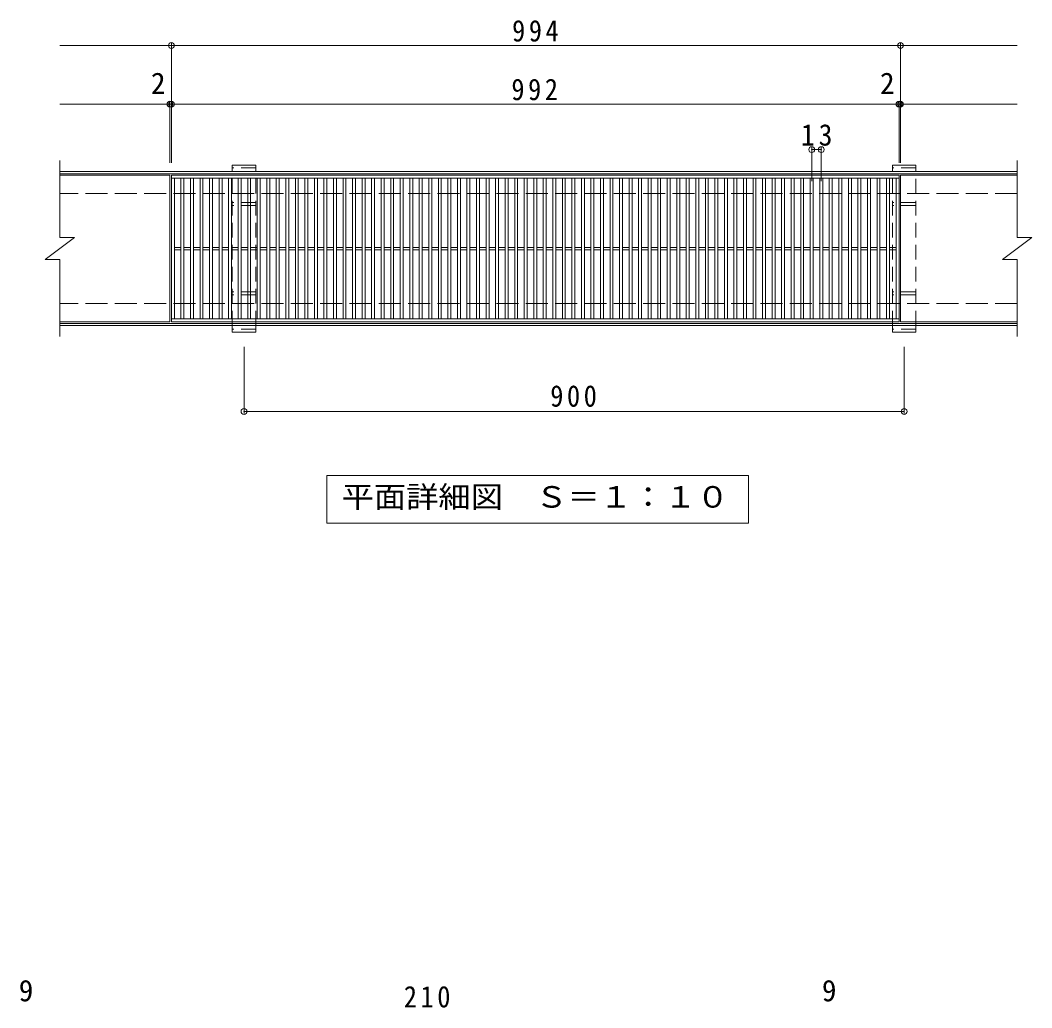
# Model space of a CAD drawing. Units: millimetres at full size, with parts at other scales. Extents: x -268 to 450, y -387 to 321.
# Drawn here: x -205.8 to 70.1, y 51.8 to 321.2 of the extents above; entities that cross this region are included whole.
import ezdxf
from ezdxf.enums import TextEntityAlignment as Align

# ---------------------------------------------------------------- set-up
doc = ezdxf.new("R2010")
doc.units = ezdxf.units.MM
doc.header["$LTSCALE"] = 2
doc.header["$PDMODE"] = 32
doc.header["$PDSIZE"] = 1.6
doc.linetypes.add('DASHED2', pattern=[3, 2, -1])
doc.linetypes.add('DASHED3', pattern=[4, 3, -1])
for name, color, linetype, lineweight in [('C-1', 2, 'Continuous', 9), ('C-2', 3, 'Continuous', 9), ('C-4', 7, 'Continuous', 9), ('C-5', 7, 'Continuous', 9), ('C-8', 3, 'DASHED2', 9), ('D-4', 7, 'Continuous', 9)]:
    doc.layers.add(name, color=color, linetype=linetype, lineweight=lineweight)
doc.styles.add('ＭＳ ゴシック', font='')
doc.styles.get('ＭＳ ゴシック').set_extended_font_data('MS Gothic')

msp = doc.modelspace()

# ---------------------------------------------------------------- linework, layer by layer
at = {"layer": 'C-1'}
for p, q in [((66.069, 279.91), (-194.931, 279.91)), ((66.069, 279.309), (-194.931, 279.309)), ((66.069, 238.51), (-194.931, 238.509)), ((66.069, 237.91), (-194.931, 237.909))]:
    msp.add_line(p, q, dxfattribs=at)
at = {"layer": 'C-1', "linetype": 'DASHED3'}
for p, q in [((66.069, 273.909), (-194.931, 273.909)), ((66.069, 243.91), (-194.931, 243.909))]:
    msp.add_line(p, q, dxfattribs=at)
at = {"layer": 'C-2'}
for p, q in [((-194.931, 282.91), (-194.931, 261.91)), ((66.069, 282.91), (66.069, 261.91)), ((-164.931, 278.909), (-194.931, 278.909)), ((-164.931, 278.909), (-164.931, 238.91)), ((33.869, 278.909), (33.869, 238.91)), ((34.269, 278.909), (34.269, 238.91)), ((66.069, 278.909), (34.269, 278.909)), ((-164.531, 278.109), (33.869, 278.109)), ((-163.731, 239.709), (-163.731, 278.109)), ((-161.931, 239.709), (-161.931, 278.109)), ((-161.131, 239.709), (-161.131, 278.109)), ((-159.331, 239.709), (-159.331, 278.109)), ((-158.531, 239.709), (-158.531, 278.109)), ((-156.731, 239.709), (-156.731, 278.109)), ((-155.931, 239.709), (-155.931, 278.109)), ((-154.131, 239.709), (-154.131, 278.109)), ((-153.331, 239.709), (-153.331, 278.109)), ((-151.531, 239.709), (-151.531, 278.109)), ((-150.731, 239.709), (-150.731, 278.109)), ((-148.931, 239.709), (-148.931, 278.109)), ((-148.131, 239.709), (-148.131, 278.109)), ((-146.331, 239.709), (-146.331, 278.109)), ((-145.531, 239.709), (-145.531, 278.109)), ((-143.731, 239.709), (-143.731, 278.109)), ((-142.931, 239.709), (-142.931, 278.109)), ((-141.131, 239.709), (-141.131, 278.109)), ((-140.331, 239.709), (-140.331, 278.109)), ((-138.531, 239.709), (-138.531, 278.109)), ((-137.731, 239.709), (-137.731, 278.109)), ((-135.931, 239.709), (-135.931, 278.109)), ((-135.131, 239.709), (-135.131, 278.109)), ((-133.331, 239.709), (-133.331, 278.109)), ((-132.531, 239.709), (-132.531, 278.109)), ((-130.731, 239.709), (-130.731, 278.109)), ((-129.931, 239.709), (-129.931, 278.109)), ((-128.131, 239.709), (-128.131, 278.109)), ((-127.331, 239.709), (-127.331, 278.109)), ((-125.531, 239.709), (-125.531, 278.109)), ((-124.731, 239.709), (-124.731, 278.109)), ((-122.931, 239.709), (-122.931, 278.109)), ((-122.131, 239.709), (-122.131, 278.109)), ((-120.331, 239.709), (-120.331, 278.109)), ((-119.531, 239.709), (-119.531, 278.109)), ((-117.731, 239.709), (-117.731, 278.109)), ((-116.931, 239.709), (-116.931, 278.109)), ((-115.131, 239.709), (-115.131, 278.109)), ((-114.331, 239.709), (-114.331, 278.109)), ((-112.531, 239.709), (-112.531, 278.109)), ((-111.731, 239.709), (-111.731, 278.109)), ((-109.931, 239.709), (-109.931, 278.109)), ((-109.131, 239.709), (-109.131, 278.109)), ((-107.331, 239.709), (-107.331, 278.109)), ((-106.531, 239.709), (-106.531, 278.109)), ((-104.731, 239.709), (-104.731, 278.109)), ((-103.931, 239.709), (-103.931, 278.109)), ((-102.131, 239.709), (-102.131, 278.109)), ((-101.331, 239.709), (-101.331, 278.109)), ((-99.531, 239.709), (-99.531, 278.109)), ((-98.731, 239.709), (-98.731, 278.109)), ((-96.931, 239.709), (-96.931, 278.109)), ((-96.131, 239.709), (-96.131, 278.109)), ((-94.331, 239.709), (-94.331, 278.109)), ((-93.531, 239.709), (-93.531, 278.109)), ((-91.731, 239.709), (-91.731, 278.109)), ((-90.931, 239.709), (-90.931, 278.109)), ((-89.131, 239.709), (-89.131, 278.109)), ((-88.331, 239.709), (-88.331, 278.109)), ((-86.531, 239.709), (-86.531, 278.109)), ((-85.731, 239.709), (-85.731, 278.109)), ((-83.931, 239.709), (-83.931, 278.109)), ((-83.131, 239.709), (-83.131, 278.109)), ((-81.331, 239.709), (-81.331, 278.109)), ((-80.531, 239.709), (-80.531, 278.109)), ((-78.731, 239.709), (-78.731, 278.109)), ((-77.931, 239.709), (-77.931, 278.109)), ((-76.131, 239.709), (-76.131, 278.109)), ((-75.331, 239.709), (-75.331, 278.109)), ((-73.531, 239.709), (-73.531, 278.109)), ((-72.731, 239.709), (-72.731, 278.109)), ((-70.931, 239.709), (-70.931, 278.109)), ((-70.131, 239.709), (-70.131, 278.109)), ((-68.331, 239.709), (-68.331, 278.109)), ((-67.531, 239.709), (-67.531, 278.109)), ((-65.731, 239.709), (-65.731, 278.109)), ((-64.931, 239.709), (-64.931, 278.109)), ((-63.131, 239.709), (-63.131, 278.109)), ((-62.331, 239.709), (-62.331, 278.109)), ((-60.531, 239.709), (-60.531, 278.109)), ((-59.731, 239.709), (-59.731, 278.109)), ((-57.931, 239.709), (-57.931, 278.109)), ((-57.131, 239.709), (-57.131, 278.109)), ((-55.331, 239.709), (-55.331, 278.109)), ((-54.531, 239.709), (-54.531, 278.109)), ((-52.731, 239.709), (-52.731, 278.109)), ((-51.931, 239.709), (-51.931, 278.109)), ((-50.131, 239.709), (-50.131, 278.109)), ((-49.331, 239.709), (-49.331, 278.109)), ((-47.531, 239.709), (-47.531, 278.109)), ((-46.731, 239.709), (-46.731, 278.109)), ((-44.931, 239.709), (-44.931, 278.109)), ((-44.131, 239.709), (-44.131, 278.109)), ((-42.331, 239.709), (-42.331, 278.109)), ((-41.531, 239.709), (-41.531, 278.109)), ((-39.731, 239.709), (-39.731, 278.109)), ((-38.931, 239.709), (-38.931, 278.109)), ((-37.131, 239.709), (-37.131, 278.109)), ((-36.331, 239.709), (-36.331, 278.109)), ((-34.531, 239.709), (-34.531, 278.109)), ((-33.731, 239.709), (-33.731, 278.109)), ((-31.931, 239.709), (-31.931, 278.109)), ((-31.131, 239.709), (-31.131, 278.109)), ((-29.331, 239.709), (-29.331, 278.109)), ((-28.531, 239.709), (-28.531, 278.109)), ((-26.731, 239.709), (-26.731, 278.109)), ((-25.931, 239.709), (-25.931, 278.109)), ((-24.131, 239.709), (-24.131, 278.109)), ((-23.331, 239.709), (-23.331, 278.109)), ((-21.531, 239.709), (-21.531, 278.109)), ((-20.731, 239.709), (-20.731, 278.109)), ((-18.931, 239.709), (-18.931, 278.109)), ((-18.131, 239.709), (-18.131, 278.109)), ((-16.331, 239.709), (-16.331, 278.109)), ((-15.531, 239.709), (-15.531, 278.109)), ((-13.731, 239.709), (-13.731, 278.109)), ((-12.931, 239.709), (-12.931, 278.109)), ((-11.131, 239.709), (-11.131, 278.109)), ((-10.331, 239.709), (-10.331, 278.109)), ((-8.531, 239.709), (-8.531, 278.109)), ((-7.731, 239.709), (-7.731, 278.109)), ((-5.931, 239.709), (-5.931, 278.109)), ((-5.131, 239.709), (-5.131, 278.109)), ((-3.331, 239.709), (-3.331, 278.109)), ((-2.531, 239.709), (-2.531, 278.109)), ((-0.731, 239.709), (-0.731, 278.109)), ((0.069, 239.709), (0.069, 278.109)), ((1.869, 239.709), (1.869, 278.109)), ((2.669, 239.709), (2.669, 278.109)), ((4.469, 239.709), (4.469, 278.109)), ((5.269, 239.709), (5.269, 278.109)), ((7.069, 239.709), (7.069, 278.109)), ((7.869, 239.709), (7.869, 278.109)), ((9.669, 239.709), (9.669, 278.109)), ((10.469, 239.709), (10.469, 278.109)), ((12.269, 239.709), (12.269, 278.109)), ((13.069, 239.709), (13.069, 278.109)), ((14.869, 239.709), (14.869, 278.109)), ((15.669, 239.709), (15.669, 278.109)), ((17.469, 239.709), (17.469, 278.109)), ((18.269, 239.709), (18.269, 278.109)), ((20.069, 239.709), (20.069, 278.109)), ((20.869, 239.709), (20.869, 278.109)), ((22.669, 239.709), (22.669, 278.109)), ((23.469, 239.709), (23.469, 278.109)), ((25.269, 239.709), (25.269, 278.109)), ((26.069, 239.709), (26.069, 278.109)), ((27.869, 239.709), (27.869, 278.109)), ((28.669, 239.709), (28.669, 278.109)), ((30.469, 239.709), (30.469, 278.109)), ((31.269, 239.709), (31.269, 278.109)), ((33.069, 239.709), (33.069, 278.109)), ((-198.931, 255.909), (-190.931, 261.91)), ((-194.931, 261.91), (-190.931, 261.91)), ((62.069, 255.909), (70.069, 261.91)), ((66.069, 261.91), (70.069, 261.91)), ((-163.731, 259.209), (-161.931, 259.209)), ((-163.731, 258.609), (-161.931, 258.609)), ((-161.131, 259.209), (-159.331, 259.209)), ((-161.131, 258.609), (-159.331, 258.609)), ((-158.531, 259.209), (-156.731, 259.209)), ((-158.531, 258.609), (-156.731, 258.609)), ((-155.931, 259.209), (-154.131, 259.209)), ((-155.931, 258.609), (-154.131, 258.609)), ((-153.331, 259.209), (-151.531, 259.209)), ((-153.331, 258.609), (-151.531, 258.609)), ((-150.731, 259.209), (-148.931, 259.209)), ((-150.731, 258.609), (-148.931, 258.609)), ((-148.131, 259.209), (-146.331, 259.209)), ((-148.131, 258.609), (-146.331, 258.609)), ((-145.531, 259.209), (-143.731, 259.209)), ((-145.531, 258.609), (-143.731, 258.609)), ((-142.931, 259.209), (-141.131, 259.209)), ((-142.931, 258.609), (-141.131, 258.609)), ((-140.331, 259.209), (-138.531, 259.209)), ((-140.331, 258.609), (-138.531, 258.609)), ((-137.731, 259.209), (-135.931, 259.209)), ((-137.731, 258.609), (-135.931, 258.609)), ((-135.131, 259.209), (-133.331, 259.209)), ((-135.131, 258.609), (-133.331, 258.609)), ((-132.531, 259.209), (-130.731, 259.209)), ((-132.531, 258.609), (-130.731, 258.609)), ((-129.931, 259.209), (-128.131, 259.209)), ((-129.931, 258.609), (-128.131, 258.609)), ((-127.331, 259.209), (-125.531, 259.209)), ((-127.331, 258.609), (-125.531, 258.609)), ((-124.731, 259.209), (-122.931, 259.209)), ((-124.731, 258.609), (-122.931, 258.609)), ((-122.131, 259.209), (-120.331, 259.209)), ((-122.131, 258.609), (-120.331, 258.609)), ((-119.531, 259.209), (-117.731, 259.209)), ((-119.531, 258.609), (-117.731, 258.609)), ((-116.931, 259.209), (-115.131, 259.209)), ((-116.931, 258.609), (-115.131, 258.609)), ((-114.331, 259.209), (-112.531, 259.209)), ((-114.331, 258.609), (-112.531, 258.609)), ((-111.731, 259.209), (-109.931, 259.209)), ((-111.731, 258.609), (-109.931, 258.609)), ((-109.131, 259.209), (-107.331, 259.209)), ((-109.131, 258.609), (-107.331, 258.609)), ((-106.531, 259.209), (-104.731, 259.209)), ((-106.531, 258.609), (-104.731, 258.609)), ((-103.931, 259.209), (-102.131, 259.209)), ((-103.931, 258.609), (-102.131, 258.609)), ((-101.331, 259.209), (-99.531, 259.209)), ((-101.331, 258.609), (-99.531, 258.609)), ((-98.731, 259.209), (-96.931, 259.209)), ((-98.731, 258.609), (-96.931, 258.609)), ((-96.131, 259.209), (-94.331, 259.209)), ((-96.131, 258.609), (-94.331, 258.609)), ((-93.531, 259.209), (-91.731, 259.209)), ((-93.531, 258.609), (-91.731, 258.609)), ((-90.931, 259.209), (-89.131, 259.209)), ((-90.931, 258.609), (-89.131, 258.609)), ((-88.331, 259.209), (-86.531, 259.209)), ((-88.331, 258.609), (-86.531, 258.609)), ((-85.731, 259.209), (-83.931, 259.209)), ((-85.731, 258.609), (-83.931, 258.609)), ((-83.131, 259.209), (-81.331, 259.209)), ((-83.131, 258.609), (-81.331, 258.609)), ((-80.531, 259.209), (-78.731, 259.209)), ((-80.531, 258.609), (-78.731, 258.609)), ((-77.931, 259.209), (-76.131, 259.209)), ((-77.931, 258.609), (-76.131, 258.609)), ((-75.331, 259.209), (-73.531, 259.209)), ((-75.331, 258.609), (-73.531, 258.609)), ((-72.731, 259.209), (-70.931, 259.209)), ((-72.731, 258.609), (-70.931, 258.609)), ((-70.131, 259.209), (-68.331, 259.209)), ((-70.131, 258.609), (-68.331, 258.609)), ((-67.531, 259.209), (-65.731, 259.209)), ((-67.531, 258.609), (-65.731, 258.609)), ((-64.931, 259.209), (-63.131, 259.209)), ((-64.931, 258.609), (-63.131, 258.609)), ((-62.331, 259.209), (-60.531, 259.209)), ((-62.331, 258.609), (-60.531, 258.609)), ((-59.731, 259.209), (-57.931, 259.209)), ((-59.731, 258.609), (-57.931, 258.609)), ((-57.131, 259.209), (-55.331, 259.209)), ((-57.131, 258.609), (-55.331, 258.609)), ((-54.531, 259.209), (-52.731, 259.209)), ((-54.531, 258.609), (-52.731, 258.609)), ((-51.931, 259.209), (-50.131, 259.209)), ((-51.931, 258.609), (-50.131, 258.609)), ((-49.331, 259.209), (-47.531, 259.209)), ((-49.331, 258.609), (-47.531, 258.609)), ((-46.731, 259.209), (-44.931, 259.209)), ((-46.731, 258.609), (-44.931, 258.609)), ((-44.131, 259.209), (-42.331, 259.209)), ((-44.131, 258.609), (-42.331, 258.609)), ((-41.531, 259.209), (-39.731, 259.209)), ((-41.531, 258.609), (-39.731, 258.609)), ((-38.931, 259.209), (-37.131, 259.209)), ((-38.931, 258.609), (-37.131, 258.609)), ((-36.331, 259.209), (-34.531, 259.209)), ((-36.331, 258.609), (-34.531, 258.609)), ((-33.731, 259.209), (-31.931, 259.209)), ((-33.731, 258.609), (-31.931, 258.609)), ((-31.131, 259.209), (-29.331, 259.209)), ((-31.131, 258.609), (-29.331, 258.609)), ((-28.531, 259.209), (-26.731, 259.209)), ((-28.531, 258.609), (-26.731, 258.609)), ((-25.931, 259.209), (-24.131, 259.209)), ((-25.931, 258.609), (-24.131, 258.609)), ((-23.331, 259.209), (-21.531, 259.209)), ((-23.331, 258.609), (-21.531, 258.609)), ((-20.731, 259.209), (-18.931, 259.209)), ((-20.731, 258.609), (-18.931, 258.609)), ((-18.131, 259.209), (-16.331, 259.209)), ((-18.131, 258.609), (-16.331, 258.609)), ((-15.531, 259.209), (-13.731, 259.209)), ((-15.531, 258.609), (-13.731, 258.609)), ((-12.931, 259.209), (-11.131, 259.209)), ((-12.931, 258.609), (-11.131, 258.609)), ((-10.331, 259.209), (-8.531, 259.209)), ((-10.331, 258.609), (-8.531, 258.609)), ((-7.731, 259.209), (-5.931, 259.209)), ((-7.731, 258.609), (-5.931, 258.609)), ((-5.131, 259.209), (-3.331, 259.209)), ((-5.131, 258.609), (-3.331, 258.609)), ((-2.531, 259.209), (-0.731, 259.209)), ((-2.531, 258.609), (-0.731, 258.609)), ((0.069, 259.209), (1.869, 259.209)), ((0.069, 258.609), (1.869, 258.609)), ((2.669, 259.209), (4.469, 259.209)), ((2.669, 258.609), (4.469, 258.609)), ((5.269, 259.209), (7.069, 259.209)), ((5.269, 258.609), (7.069, 258.609)), ((7.869, 259.209), (9.669, 259.209)), ((7.869, 258.609), (9.669, 258.609)), ((10.469, 259.209), (12.269, 259.209)), ((10.469, 258.609), (12.269, 258.609)), ((13.069, 259.209), (14.869, 259.209)), ((13.069, 258.609), (14.869, 258.609)), ((15.669, 259.209), (17.469, 259.209)), ((15.669, 258.609), (17.469, 258.609)), ((18.269, 259.209), (20.069, 259.209)), ((18.269, 258.609), (20.069, 258.609)), ((20.869, 259.209), (22.669, 259.209)), ((20.869, 258.609), (22.669, 258.609)), ((23.469, 259.209), (25.269, 259.209)), ((23.469, 258.609), (25.269, 258.609)), ((26.069, 259.209), (27.869, 259.209)), ((26.069, 258.609), (27.869, 258.609)), ((28.669, 259.209), (30.469, 259.209)), ((28.669, 258.609), (30.469, 258.609)), ((31.269, 259.209), (33.069, 259.209)), ((31.269, 258.609), (33.069, 258.609)), ((-198.931, 255.909), (-194.931, 255.909)), ((-194.931, 255.909), (-194.931, 234.909)), ((62.069, 255.909), (66.069, 255.909)), ((66.069, 255.909), (66.069, 234.909)), ((-164.931, 238.91), (-194.931, 238.91)), ((33.869, 239.709), (-164.531, 239.709)), ((33.869, 238.91), (-164.531, 238.91)), ((66.069, 238.91), (34.269, 238.91))]:
    msp.add_line(p, q, dxfattribs=at)
msp.add_lwpolyline([(-164.531, 238.91), (-164.531, 278.909), (33.869, 278.909)], dxfattribs=at)
at = {"layer": 'C-4'}
for p, q in [((-164.531, 282.309), (-164.531, 314.909)), ((34.269, 282.309), (34.269, 314.909)), ((-194.931, 314.309), (66.069, 314.309)), ((-194.931, 298.309), (66.069, 298.309)), ((-164.931, 282.309), (-164.931, 298.909)), ((33.869, 282.309), (33.869, 298.909)), ((10.069, 277.31), (10.069, 286.51)), ((10.069, 285.91), (12.669, 285.91)), ((12.669, 277.31), (12.669, 286.51)), ((-144.731, 213.898), (-144.731, 232.11)), ((35.269, 213.898), (35.269, 232.11)), ((-144.731, 214.498), (35.269, 214.498))]:
    msp.add_line(p, q, dxfattribs=at)
for p in [(-164.531, 314.309), (34.269, 314.309), (-164.931, 298.309), (-164.531, 298.309), (33.869, 298.309), (34.269, 298.309), (10.069, 285.91), (12.669, 285.91), (-144.731, 214.498), (35.269, 214.498)]:
    msp.add_point(p, dxfattribs=at)
at = {"layer": 'C-5'}
msp.add_lwpolyline([(-122.131, 184.003), (-122.131, 197.003), (-7.131, 197.003), (-7.131, 184.003)], close=True, dxfattribs=at)
at = {"layer": 'C-8', "linetype": 'Continuous'}
for p, q in [((-141.531, 281.71), (-147.931, 281.71)), ((-147.931, 279.91), (-147.931, 281.71)), ((-141.531, 279.91), (-141.531, 281.71)), ((32.069, 279.91), (32.069, 281.71)), ((-147.931, 236.11), (-147.931, 237.909)), ((-141.531, 236.11), (-141.531, 237.909)), ((32.069, 236.11), (32.069, 237.91)), ((38.469, 236.11), (38.469, 237.91)), ((-141.531, 236.11), (-147.931, 236.11)), ((38.469, 236.11), (32.069, 236.11))]:
    msp.add_line(p, q, dxfattribs=at)
at = {"layer": 'C-8'}
for p, q in [((-141.531, 280.91), (-147.931, 280.91)), ((-147.931, 237.909), (-147.931, 279.91)), ((-141.531, 237.909), (-141.531, 279.91)), ((38.469, 280.91), (32.069, 280.91)), ((32.069, 237.91), (32.069, 279.91)), ((38.469, 237.91), (38.469, 279.91)), ((-141.531, 271.51), (-147.931, 271.51)), ((-141.531, 270.71), (-147.931, 270.71)), ((38.469, 271.51), (32.069, 271.51)), ((38.469, 270.71), (32.069, 270.71)), ((-141.531, 247.11), (-147.931, 247.11)), ((-141.531, 246.31), (-147.931, 246.31)), ((38.469, 247.11), (32.069, 247.11)), ((38.469, 246.31), (32.069, 246.31)), ((-141.531, 236.91), (-147.931, 236.91)), ((38.469, 236.91), (32.069, 236.91))]:
    msp.add_line(p, q, dxfattribs=at)
at = {"layer": 'C-8', "linetype": 'Continuous'}
msp.add_lwpolyline([(38.469, 279.91), (38.469, 281.71), (32.069, 281.71)], dxfattribs=at)

# ---------------------------------------------------------------- texts
at = {"layer": 'C-4', "color": 2, "style": 'ＭＳ ゴシック'}
for p in [(-170.123, 299.309), (28.677, 299.309)]:
    msp.add_text('2', height=5.865, dxfattribs=at).set_placement(p, align=Align.BOTTOM_LEFT)
at = {"layer": 'C-4', "color": 2, "char_height": 5.865, "attachment_point": 7, "style": 'ＭＳ ゴシック'}
for s, insert in [('\\T1.27;\\W0.9;994', (-71.631, 315.309)), ('\\T1.27;\\W0.9;992', (-71.831, 299.309)), ('\\T1.27;\\W0.95;13', (7.119, 286.91)), ('\\T1.27;\\W0.9;900', (-61.231, 215.698))]:
    msp.add_mtext(s, dxfattribs=dict(at, insert=insert))
at = {"layer": 'C-5', "color": 2, "style": 'ＭＳ ゴシック', "width": 1.1}
msp.add_text('平面詳細図\u3000Ｓ＝１：１０', height=5.865, dxfattribs=at).set_placement((-118.131, 186.503), align=Align.BOTTOM_LEFT)
at = {"layer": 'D-4', "color": 2, "style": 'ＭＳ ゴシック'}
for p in [(-206.16, 51.846), (12.84, 51.846)]:
    msp.add_text('9', height=5.865, dxfattribs=at).set_placement(p, align=Align.BOTTOM_LEFT)
at = {"layer": 'D-4', "color": 2, "insert": (-101.16, 51.846), "char_height": 5.865, "attachment_point": 7, "style": 'ＭＳ ゴシック'}
msp.add_mtext('\\T1.27;\\W0.9;210', dxfattribs=at)

doc.saveas('drawing.dxf')
